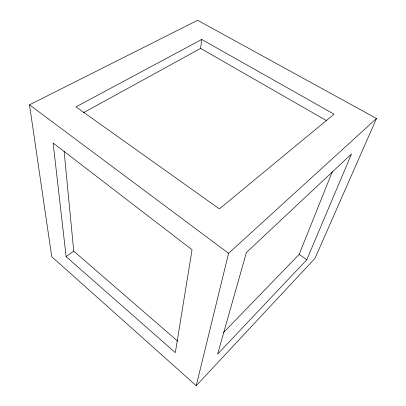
<?xml version="1.0" encoding="UTF-8"?>
<svg xmlns="http://www.w3.org/2000/svg" width="406" height="406" viewBox="0 0 406 406"><rect width="100%" height="100%" fill="white"/><g stroke="black" fill="none" stroke-linecap="round" stroke-linejoin="round"><path stroke-width="0.61" d="M83.316 112.817L200.61 48.4L201.731 39.453L334.052 114.182L219.387 208.892L75.978 106.869L201.731 39.453M196.23 385.7L228.588 253.319L376.499 118.491L197.631 20.3L29.501 104.814L51.729 256.668L196.23 385.7L314.99 258.358L376.499 118.491M223.478 332.585L299.156 254.395L332.321 171.662M306.789 259.749L351.515 153.955L246.396 252.522L217.631 354.093L306.789 259.749L299.156 254.395M66.117 256.628L53.12 143.013L192.053 249.756L175.321 352.641L66.117 256.628L73.73 251.121L64.128 151.418M200.61 48.4L326.404 120.572M29.501 104.814L228.588 253.319M73.73 251.121L177.833 341.299"/></g></svg>
